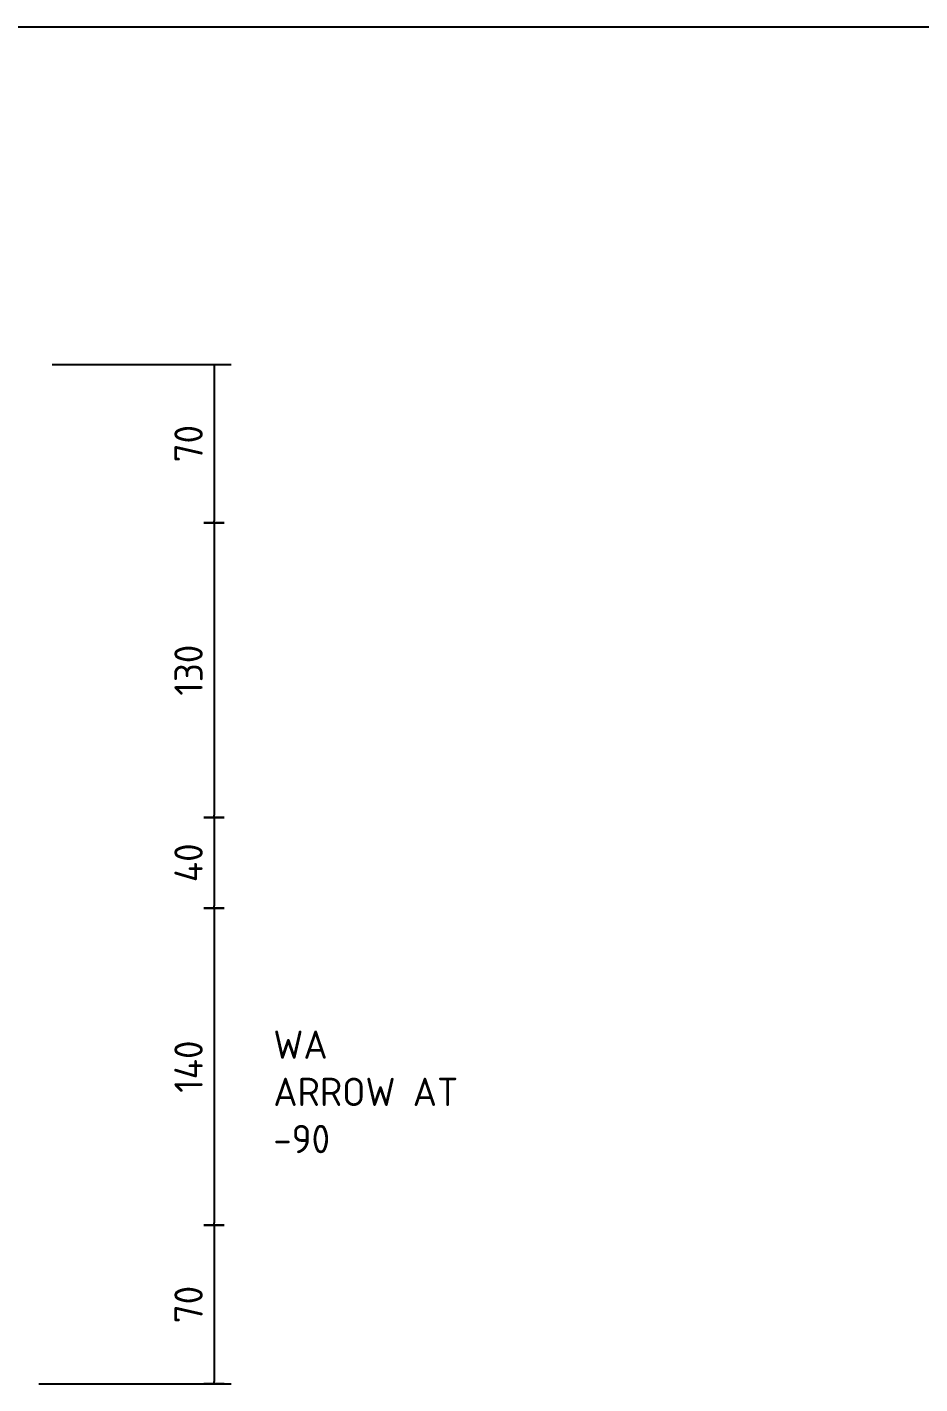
# Model space of a CAD drawing. Header units: millimetres. Extents: x 0 to 420, y 0 to 297.
# Drawn here: x 121.3 to 200.1, y 172.7 to 292.5 of the extents above; entities that cross this region are included whole.
import ezdxf
from ezdxf.enums import TextEntityAlignment as Align

# ---------------------------------------------------------------- set-up
doc = ezdxf.new("R2010")
doc.units = ezdxf.units.MM
doc.header["$MEASUREMENT"] = 0
doc.layers.get('DEFPOINTS').update_dxf_attribs({"true_color": 0x165788})
for name, color, linetype in [('COMMENTS', 4, 'Continuous'), ('T25', 1, 'Continuous'), ('TBLK18', 4, 'Continuous'), ('TBLK25', 1, 'Continuous'), ('TBLK35', 3, 'Continuous'), ('TBLK50', 7, 'Continuous')]:
    doc.layers.add(name, color=color, linetype=linetype)
doc.styles.add('iso', font='iso3098b.shx')
doc.dimstyles.new('signsdim', dxfattribs={"dimtxt": 2.5, "dimasz": 0.2, "dimexe": 1.5, "dimexo": 2, "dimgap": 1, "dimtad": 1, "dimlfac": 5, "dimrnd": 1, "dimtxsty": 'iso', "dimblk": 'sgndim', "dimcen": 2.5, "dimse2": 1, "dimadec": 0, "dimazin": 0, "dimtfac": 1, "dimtix": 1, "dimtmove": 0, "dimatfit": 3, "dimfxl": 1, "dimarcsym": 0})

# ---------------------------------------------------------------- blocks, each defined once
blk = doc.blocks.new('A3BBLK')
at = {"layer": 'TBLK50'}
blk.add_line((415.5, 292.5), (13, 292.5), dxfattribs=at)
blk = doc.blocks.new('title block')
blk.add_blockref('A3BBLK', (0, 0))
at = {"layer": 'TBLK18', "style": 'iso'}
blk.add_attdef('MR_DIRECTORATE', text='', height=1.5, dxfattribs=at).set_placement((381.5, 67.12), align=Align.CENTER)
for tag, p in [('STREET_NAME', (355.51, 61.1)), ('SUBURB_POSTCODE', (388.49, 61.1)), ('TELEPHONE_NO.', (368.31, 58.84)), ('FAX_NO.', (393.56, 58.84))]:
    blk.add_attdef(tag, p, '', height=1.5, dxfattribs=at)
at = {"layer": 'TBLK25', "style": 'iso'}
for tag, height, p in [('MR_BRANCH', 2, (381.5, 64.2)), ('ROAD_SECTION', 1.75, (384.5, 29.16)), ('SLK', 1.75, (384.5, 26.11)), ('CHAINAGE', 1.75, (384.5, 19.21))]:
    blk.add_attdef(tag, text='', height=height, dxfattribs=at).set_placement(p, align=Align.CENTER)
for tag, p, height in [('FILE_NUMBER', (371.77, 53.24), 2.5), ('DESIGNED_/_DRAWN', (371.77, 48.49), 2), ('VERIFIED', (371.77, 43.49), 2), ('APPROVED', (371.77, 38.49), 2), ('LOCAL_AUTHORITY', (370.48, 16.73), 1.25)]:
    blk.add_attdef(tag, p, '', height=height, dxfattribs=at)
at = {"layer": 'TBLK35', "style": 'iso', "width": 0.9}
for tag, p in [('ROAD_PROJECT&NUMBER', (384.5, 32.23)), ('DRAWING_DESCRIPTION', (384.5, 22.29))]:
    blk.add_attdef(tag, text='', height=2.5, dxfattribs=at).set_placement(p, align=Align.CENTER)
at = {"layer": 'TBLK50', "style": 'iso'}
blk.add_attdef('DRG_NUMBER', (356.8, 6.02), '', height=5, dxfattribs=at)
blk = doc.blocks.new('sgndim')
for p, q in [((0, 0), (-1, 0)), ((0, 4.5), (0, -4.5))]:
    blk.add_line(p, q)
blk = doc.blocks.new('*D22')
at = {"layer": 'DEFPOINTS', "color": 0, "transparency": 16777216}
for p in [(124.79, 186.73), (120.33, 172.73), (137.79, 172.73)]:
    blk.add_point(p, dxfattribs=at)
at = {"layer": 'T25', "color": 0, "lineweight": -2, "transparency": 16777216}
for p, q in [((137.79, 186.53), (137.79, 172.93)), ((122.33, 172.73), (139.29, 172.73))]:
    blk.add_line(p, q, dxfattribs=at)
at = {"layer": 'T25', "color": 0, "lineweight": -2, "transparency": 16777216, "xscale": 0.2, "yscale": 0.2, "zscale": 0.2}
for p, rotation in [((137.79, 186.73), 90), ((137.79, 172.73), 270)]:
    blk.add_blockref('sgndim', p, dxfattribs=dict(at, rotation=rotation))
at = {"layer": 'T25', "color": 0, "transparency": 16777216, "insert": (135.54, 179.73), "char_height": 2.5, "attachment_point": 5, "rotation": 90, "style": 'iso'}
blk.add_mtext('70', dxfattribs=at)
blk = doc.blocks.new('*D23')
at = {"layer": 'DEFPOINTS', "color": 0, "transparency": 16777216}
for p in [(121.07, 214.73), (121.07, 186.73), (137.79, 186.73)]:
    blk.add_point(p, dxfattribs=at)
at = {"layer": 'T25', "color": 0, "lineweight": -2, "transparency": 16777216}
blk.add_line((137.79, 214.53), (137.79, 186.93), dxfattribs=at)
at = {"layer": 'T25', "color": 0, "lineweight": -2, "transparency": 16777216, "xscale": 0.2, "yscale": 0.2, "zscale": 0.2}
for p, rotation in [((137.79, 214.73), 90), ((137.79, 186.73), 270)]:
    blk.add_blockref('sgndim', p, dxfattribs=dict(at, rotation=rotation))
at = {"layer": 'T25', "color": 0, "transparency": 16777216, "insert": (135.54, 200.73), "char_height": 2.5, "attachment_point": 5, "rotation": 90, "style": 'iso'}
blk.add_mtext('140', dxfattribs=at)
blk = doc.blocks.new('*D24')
at = {"layer": 'DEFPOINTS', "color": 0, "transparency": 16777216}
for p in [(121.07, 222.73), (121.07, 214.73), (137.79, 214.73)]:
    blk.add_point(p, dxfattribs=at)
at = {"layer": 'T25', "color": 0, "lineweight": -2, "transparency": 16777216}
blk.add_line((137.79, 222.53), (137.79, 214.93), dxfattribs=at)
at = {"layer": 'T25', "color": 0, "lineweight": -2, "transparency": 16777216, "xscale": 0.2, "yscale": 0.2, "zscale": 0.2}
for p, rotation in [((137.79, 222.73), 90), ((137.79, 214.73), 270)]:
    blk.add_blockref('sgndim', p, dxfattribs=dict(at, rotation=rotation))
at = {"layer": 'T25', "color": 0, "transparency": 16777216, "insert": (135.54, 218.73), "char_height": 2.5, "attachment_point": 5, "rotation": 90, "style": 'iso'}
blk.add_mtext('40', dxfattribs=at)
blk = doc.blocks.new('*D25')
at = {"layer": 'DEFPOINTS', "color": 0, "transparency": 16777216}
for p in [(121.07, 248.73), (121.07, 222.73), (137.79, 222.73)]:
    blk.add_point(p, dxfattribs=at)
at = {"layer": 'T25', "color": 0, "lineweight": -2, "transparency": 16777216}
blk.add_line((137.79, 248.53), (137.79, 222.93), dxfattribs=at)
at = {"layer": 'T25', "color": 0, "lineweight": -2, "transparency": 16777216, "xscale": 0.2, "yscale": 0.2, "zscale": 0.2}
for p, rotation in [((137.79, 248.73), 90), ((137.79, 222.73), 270)]:
    blk.add_blockref('sgndim', p, dxfattribs=dict(at, rotation=rotation))
at = {"layer": 'T25', "color": 0, "transparency": 16777216, "insert": (135.54, 235.73), "char_height": 2.5, "attachment_point": 5, "rotation": 90, "style": 'iso'}
blk.add_mtext('130', dxfattribs=at)
blk = doc.blocks.new('*D26')
at = {"layer": 'DEFPOINTS', "color": 0, "transparency": 16777216}
for p in [(121.5, 262.73), (124.79, 248.73), (137.79, 248.73)]:
    blk.add_point(p, dxfattribs=at)
at = {"layer": 'T25', "color": 0, "lineweight": -2, "transparency": 16777216}
for p, q in [((123.5, 262.73), (139.29, 262.73)), ((137.79, 262.53), (137.79, 248.93))]:
    blk.add_line(p, q, dxfattribs=at)
at = {"layer": 'T25', "color": 0, "lineweight": -2, "transparency": 16777216, "xscale": 0.2, "yscale": 0.2, "zscale": 0.2}
for p, rotation in [((137.79, 262.73), 90), ((137.79, 248.73), 270)]:
    blk.add_blockref('sgndim', p, dxfattribs=dict(at, rotation=rotation))
at = {"layer": 'T25', "color": 0, "transparency": 16777216, "insert": (135.54, 255.73), "char_height": 2.5, "attachment_point": 5, "rotation": 90, "style": 'iso'}
blk.add_mtext('70', dxfattribs=at)

msp = doc.modelspace()

# ---------------------------------------------------------------- block references
at = {"color": 1}
msp.add_blockref('title block', (0, 0), dxfattribs=at)

# ---------------------------------------------------------------- texts
at = {"layer": 'COMMENTS', "insert": (143.0219, 203.9246), "char_height": 2.5, "width": 17.048722, "attachment_point": 1, "style": 'iso'}
msp.add_mtext('WA ARROW AT -90', dxfattribs=at)

# ---------------------------------------------------------------- dimensions: what is measured, and where the dimension line sits
at = {"layer": 'T25'}
dim = msp.add_linear_dim(base=(137.7883, 248.7275), p1=(121.5034, 262.7275), p2=(124.7854, 248.7275), angle=90, dimstyle='signsdim', dxfattribs=at)
dim.commit()
dim.dimension.update_dxf_attribs({"geometry": '*D26', "text_midpoint": (135.5383, 255.7275)})
for base, p1, p2, override, picture, middle in [((137.7883, 222.7275), (121.0703, 248.7275), (121.0703, 222.7275), {"dimse1": 1}, '*D25', (135.5383, 235.7275)), ((137.7883, 214.7275), (121.0703, 222.7275), (121.0703, 214.7275), {"dimse1": 1}, '*D24', (135.5383, 218.7275)), ((137.7883, 186.7275), (121.0703, 214.7275), (121.0703, 186.7275), {"dimse1": 1}, '*D23', (135.5383, 200.7275)), ((137.7883, 172.7275), (124.7854, 186.7275), (120.3312, 172.7275), {"dimse1": 1, "dimse2": 0}, '*D22', (135.5383, 179.7275))]:
    dim = msp.add_linear_dim(base=base, p1=p1, p2=p2, angle=90, dimstyle='signsdim', override=override, dxfattribs=at)
    dim.commit()
    dim.dimension.update_dxf_attribs({"geometry": picture, "text_midpoint": middle})

doc.saveas('drawing.dxf')
